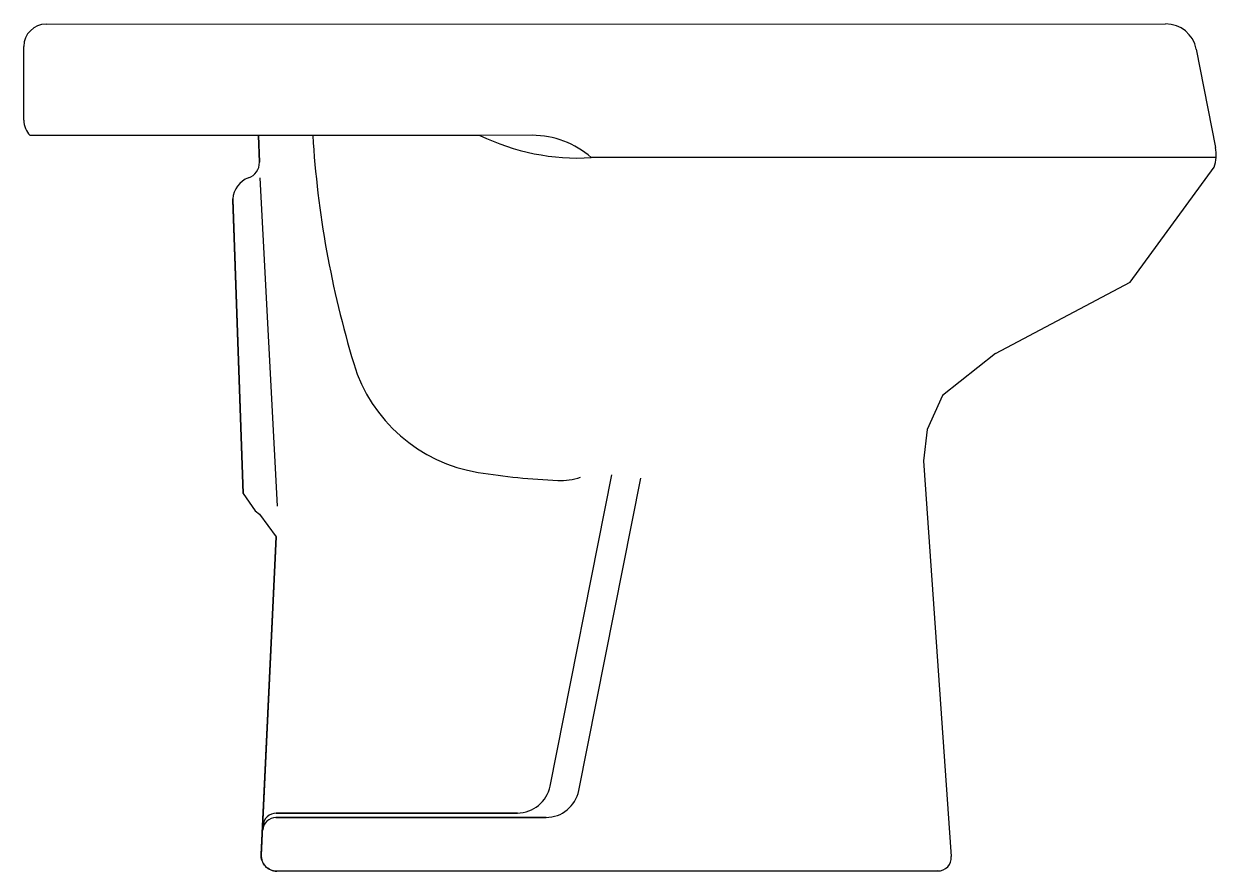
# Model space of a CAD drawing. Extents: x -660.858 to -660.323, y 620.629 to 621.009.
import ezdxf

# ---------------------------------------------------------------- set-up
doc = ezdxf.new("R2010")
doc.units = 0
doc.header["$LTSCALE"] = 0.280020033787897
doc.header["$MEASUREMENT"] = 0
doc.linetypes.add('CONTINU', pattern=[0])
doc.layers.get('0').update_dxf_attribs({"linetype": 'CONTINUOUS'})

msp = doc.modelspace()

# ---------------------------------------------------------------- linework, layer by layer
at = {"linetype": 'CONTINUOUS'}
for p, q in [((-660.8476251591287, 621.0085568322622), (-660.345214349613, 621.0086926198736)), ((-660.8576231615531, 620.9654834745459), (-660.8576232122302, 620.9985560616421)), ((-660.3314668487209, 620.9973631850677), (-660.3228851646107, 620.9532144612125)), ((-660.7523465451721, 620.9586150022582), (-660.8548325850021, 620.9585532553526)), ((-660.7280026977095, 620.9586296692045), (-660.752346545172, 620.9586150022582)), ((-660.752346545172, 620.9586150022582), (-660.751926884329, 620.9465960915724)), ((-660.751926884329, 620.9465960915724), (-660.7523465451721, 620.9586150022582)), ((-660.752346545172, 620.9586150022582), (-660.7519268842195, 620.9465960884384)), ((-660.7519268842195, 620.9465960884384), (-660.752346545172, 620.9586150022582)), ((-660.652972036531, 620.9586748744944), (-660.7280026977095, 620.9586296692045)), ((-660.6294567470268, 620.9586890422421), (-660.652972036531, 620.9586748744944)), ((-660.3225835186902, 620.9486883124434), (-660.6029973192734, 620.9486883124434)), ((-660.3611658050166, 620.8928663204013), (-660.3233943398523, 620.9443454513778)), ((-660.7638545511196, 620.9301362872893), (-660.7638545511193, 620.9301361806495)), ((-660.7638502754089, 620.9298438577487), (-660.7592450570318, 620.7979676078079)), ((-660.7592478375439, 620.7980472312894), (-660.763846321914, 620.9297306444228)), ((-660.4216110467868, 620.8608255465996), (-660.3611658050166, 620.8928663204013)), ((-660.4216110467868, 620.8608255465996), (-660.4454169749, 620.8418985405264)), ((-660.4216111858517, 620.860825493823), (-660.4216112087972, 620.8608254851148)), ((-660.4216112087973, 620.8608254851148), (-660.4216111977056, 620.8608254893243)), ((-660.4216111977056, 620.8608254893243), (-660.4216111858517, 620.860825493823)), ((-660.4454169749, 620.8418985405264), (-660.4522478433283, 620.8267187420082)), ((-660.4522478433283, 620.8267187420082), (-660.4538532160053, 620.8126789647553)), ((-660.6180333649767, 620.8038909040558), (-660.6180334798375, 620.8038909086374)), ((-660.7592450570318, 620.7979676078079), (-660.7537660892555, 620.7901977327756)), ((-660.7537660892555, 620.7901977327756), (-660.7518332063016, 620.7886946097392)), ((-660.7518332063016, 620.7886946097392), (-660.7444246753522, 620.7785643984693))]:
    msp.add_line(p, q, dxfattribs=at)
at = {"linetype": 'CONTINU'}
for points in [[(-660.652972036531, 620.9586748744944, 0.1295353448764013), (-660.6029973192722, 620.9486883124434)], [(-660.6029973192722, 620.9486883124434, 0.1826759184425373), (-660.6294567470267, 620.9586890422421)], [(-660.6536955836558, 620.807455773744, 0.02989082976693788), (-660.6180335753459, 620.8038909124471)], [(-660.6180335753459, 620.8038909124471, 0.08660933253787044), (-660.6078080825131, 620.8052580795668)], [(-660.6361627016519, 620.6546673809241, 0.3578360490568471), (-660.6214495949424, 620.6667434395845)], [(-660.6233049549734, 620.6526672683455, 0.3578323642589938), (-660.6085918864833, 620.6647431347626)], [(-660.7444124840209, 620.6525862195974, 0.3981780225943686), (-660.7504377104293, 620.6469519351749)], [(-660.744280729742, 620.6545863444686, 0.3986418624356791), (-660.7503154123292, 620.6489519629534)], [(-660.4474204842661, 620.6286655138484, 0.4348151111585262), (-660.4414346354893, 620.6350846100086)]]:
    msp.add_lwpolyline(points, format="xyb", dxfattribs=at)
for points in [[(-660.7516853403971, 620.9396822359828), (-660.7439652140928, 620.7923735706927)], [(-660.4538532160053, 620.8126789647553), (-660.4414346354893, 620.6350846100086)], [(-660.6214495949424, 620.6667434395845), (-660.5937007861878, 620.8063241537359)], [(-660.6085918864833, 620.6647431347626), (-660.5807288956009, 620.8048979652747)], [(-660.7444124840209, 620.6525862195974), (-660.6233049549734, 620.6526672683455)], [(-660.744280729742, 620.6545863444686), (-660.6361627016519, 620.6546673809241)]]:
    msp.add_lwpolyline(points, dxfattribs=at)
at = {"linetype": 'CONTINUOUS', "flags": 128}
for points in [[(-660.7592478375427, 620.7980472312555), (-660.763846321914, 620.9297306444236, -0.01014292760167843), (-660.7638545511196, 620.9301362649386, 0.00731083647950276), (-660.7638502754087, 620.9298438577417), (-660.7592450570321, 620.7979676078177, -0.00199166873046981)], [(-660.7441174273656, 620.6285844993055, -0.4323934804688562), (-660.7511066598703, 620.6360145417021), (-660.7444246753522, 620.7785643984693, -2.643288600375556e-06), (-660.7444246803033, 620.7785642928451), (-660.7511162016618, 620.6358109822636, 0.4237820723802169), (-660.7441174273656, 620.6285844993055), (-660.4474188458089, 620.6286655142958, -3.412712394174066e-05), (-660.4474196649239, 620.6286655140722)], [(-660.7444923836292, 620.6525861661262, -0.003328927856802126), (-660.7444124840126, 620.6525862195974), (-660.6232949158422, 620.6526672750639, -8.365251967485089e-05), (-660.6232999353377, 620.6526672717048)], [(-660.7444923836292, 620.6525861661262, -0.003328927856802126), (-660.7444124840126, 620.6525862195974), (-660.6232949158422, 620.6526672750639, -8.365251967485089e-05), (-660.6232999353377, 620.6526672717048)], [(-660.7444124840126, 620.6525862195974), (-660.7444923836333, 620.6525861661262, -0.003328928027324671)], [(-660.7443804854212, 620.6545862696998, -0.004156234567112451), (-660.7442807297379, 620.6545863444686), (-660.6361514581076, 620.6546673893514, -9.369023640939505e-05), (-660.6361570799072, 620.6546673851377)], [(-660.7443804854212, 620.6545862696998, -0.004156234567112451), (-660.7442807297379, 620.6545863444686), (-660.6361514581076, 620.6546673893514, -9.369023640939505e-05), (-660.6361570799072, 620.6546673851377)], [(-660.7442807297379, 620.6545863444686), (-660.7443804854231, 620.6545862696998, -0.004156234647638477)], [(-660.4474188458089, 620.6286655142958, -3.412712394174066e-05), (-660.4474196649239, 620.6286655140722)], [(-660.4474188458089, 620.6286655142958, -3.412712394174066e-05), (-660.4474196649239, 620.6286655140722)], [(-660.4474188458089, 620.6286655142958, -3.412712394174066e-05), (-660.4474196649239, 620.6286655140722)]]:
    msp.add_lwpolyline(points, format="xyb", close=True, dxfattribs=at)
at = {"linetype": 'CONTINUOUS'}
for centre, radius, start, end in [((-660.8476224562038, 620.9985560766011), 0.0100007560264542, 90.01548544845491, 180.0000857017852), ((-660.3452105654494, 620.9946916642368), 0.01400095614817848, 11.00005191873909, 90.01548584277903), ((-660.8476224561941, 620.9654834898545), 0.01000070535903146, 180.0000877057155, 223.8660356047666), ((-660.2788424444941, 620.9866304801074), 0.4500321971589644, 183.5672230519855, 196.8342077637738), ((-660.2788424444941, 620.9866304801072), 0.4500321971589647, 183.5672230519711, 196.8342077637738), ((-660.3404256219615, 620.9497723485756), 0.01787500443297623, 342.3258893786981, 11.10255318357361), ((-660.7589071907828, 620.9463523590844), 0.006984560380900261, 287.4511282490413, 1.99979353099028), ((-660.7589071907828, 620.9463523590844), 0.006984560380961956, 287.4511282490413, 1.99979353099028), ((-660.7528546296207, 620.9293997022011), 0.01102454867461408, 111.0395361156141, 176.1692231892551), ((-660.7538538457607, 620.9301362649373), 0.01000070535897242, 179.999871941683, 182.3245080591784), ((-660.7538538457607, 620.9301362649378), 0.01000070535896207, 180.0004829025008, 181.6754904053414), ((-660.6425842341373, 620.8765733528335), 0.07000501287260869, 196.834207763925, 260.8673376109419), ((-660.6425842341373, 620.8765733528332), 0.0700050128725015, 196.8342077638358, 260.8673376109272), ((-660.6060755417116, 621.1036756564224), 0.3000231445884384, 260.8673376108063, 267.7157951329542), ((-660.6060755417125, 621.1036756564224), 0.3000231445884095, 260.8673376109812, 267.7157731805643)]:
    msp.add_arc(centre, radius, start, end, dxfattribs=at)

doc.saveas('drawing.dxf')
